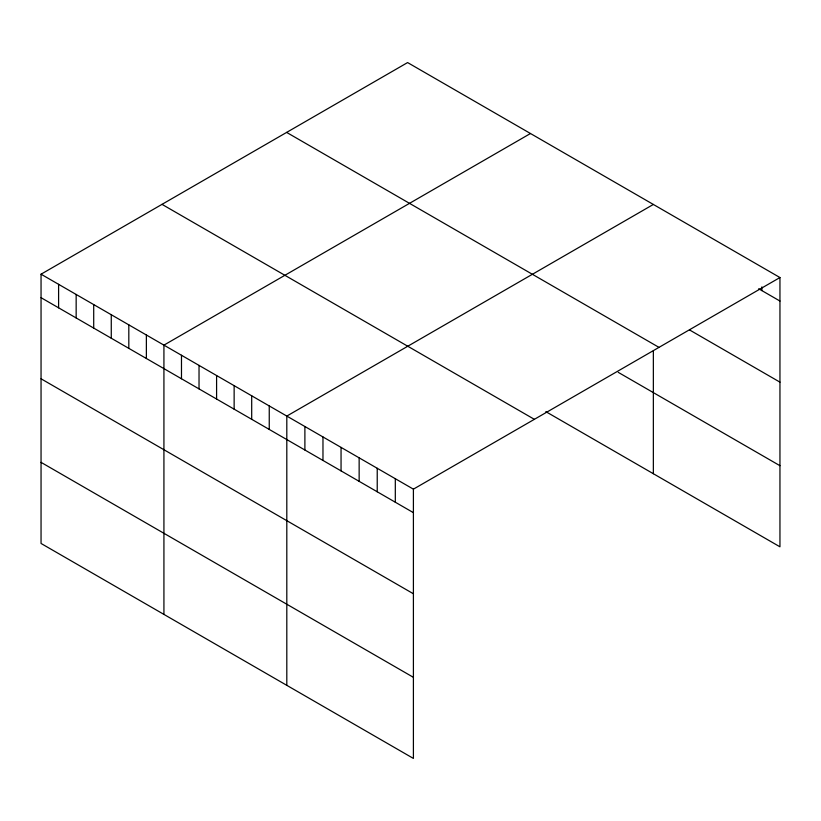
<?xml version="1.0" encoding="UTF-8"?>
<svg xmlns="http://www.w3.org/2000/svg" width="821" height="821" viewBox="0 0 821 821"><rect width="100%" height="100%" fill="white"/><g stroke="black" fill="none" stroke-linecap="round" stroke-linejoin="round"><path stroke-width="1.23" d="M41.05 274.193L413.404 489.162L413.404 758.43L41.05 543.461L41.05 274.193L407.596 62.57L779.95 277.539L779.95 546.807L545.832 411.639M530.479 133.505L163.923 345.138L163.923 614.406M653.352 204.45L286.806 416.073L286.806 685.34M413.404 489.162L779.95 277.539M758.676 288.756L779.95 301.04M689.527 329.929L779.95 382.145M286.642 132.407L658.986 347.375M618.244 372.344L779.95 465.702M162.014 204.357L534.358 419.326M41.05 297.684L413.404 512.663M41.05 378.789L413.404 593.768M41.05 462.356L413.404 677.325M761.867 286.888L761.867 290.593M653.352 350.834L653.352 473.717M395.312 478.725L395.312 502.216M377.229 468.278L377.229 491.779M359.146 457.841L359.146 481.342M341.054 447.404L341.054 470.895M322.971 436.957L322.971 460.458M304.889 426.52L304.889 450.011M269.247 405.943L269.247 429.434M251.698 395.804L251.698 419.305M234.139 385.675L234.139 409.166M216.59 375.536L216.59 399.037M199.031 365.407L199.031 388.897M181.482 355.267L181.482 378.768M146.374 334.999L146.374 358.5M128.815 324.859L128.815 348.361M111.266 314.73L111.266 338.221M93.707 304.591L93.707 328.092M76.158 294.462L76.158 317.953M58.599 284.323L58.599 307.824"/></g></svg>
